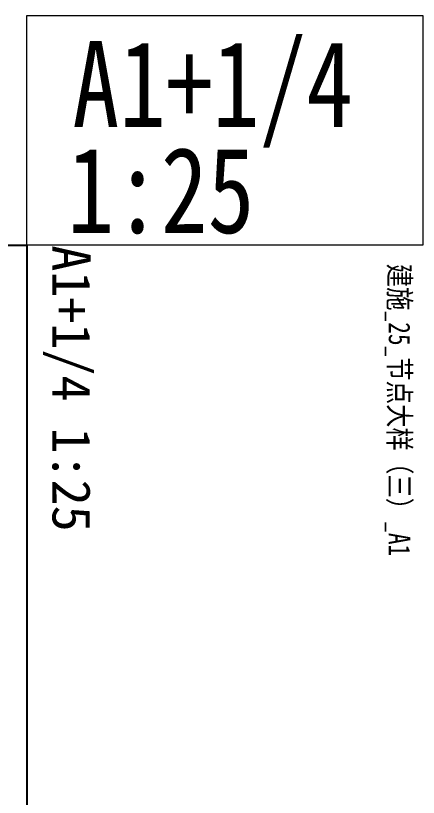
# Model space of a CAD drawing. Extents: x -461650 to 361314, y 245336 to 769729.
# Drawn here: x 246783 to 254666, y 670313 to 685631 of the extents above; entities that cross this region are included whole.
import ezdxf

# ---------------------------------------------------------------- set-up
doc = ezdxf.new("R2010")
doc.units = 0
doc.header["$LTSCALE"] = 1000
doc.layers.get('0').update_dxf_attribs({"linetype": 'CONTINUOUS'})
doc.layers.add('yichutu', color=7, linetype='CONTINUOUS')
doc.layers.add('导图字', color=7, linetype='CONTINUOUS')
doc.layers.add('图框', color=9, linetype='CONTINUOUS', lineweight=18)
doc.styles.add('_TCH_LABEL', font='simhei.ttf')
doc.styles.add('黑体', font='simhei.ttf')

# ---------------------------------------------------------------- blocks, each defined once
blk = doc.blocks.new('GFDDDDRG')
at = {"layer": '图框'}
blk.add_lwpolyline([(923310, -107437), (923310, -159999), (893610, -159999), (893610, -107437)], close=True, dxfattribs=at)
blk.add_lwpolyline([(923310, -107437), (923310, -159999), (893610, -159999), (893610, -107437)], close=True, dxfattribs=at)
blk = doc.blocks.new('yct-1051-594-26275-14850-25-1002.0')
at = {"layer": 'yichutu', "color": 7}
blk.add_lwpolyline([(0, 0), (0, 14850), (26275, 14850), (26275, 0)], close=True, dxfattribs=at)
at = {"layer": 'yichutu', "color": 7, "style": '_TCH_LABEL'}
blk.add_text('A1+1/4 1:25', height=750, dxfattribs=at).set_placement((0, 15350))

msp = doc.modelspace()

# ---------------------------------------------------------------- linework, layer by layer
at = {"layer": '图框', "color": 2}
msp.add_lwpolyline([(254753.85, 681131.01), (247003.85, 681131.01), (247003.85, 685631.01), (254753.85, 685631.01)], close=True, dxfattribs=at)

# ---------------------------------------------------------------- block references
at = {"xscale": 0.5, "yscale": 0.5, "zscale": 0.5}
msp.add_blockref('GFDDDDRG', (-214651.04, 734849.49), dxfattribs=at)
at = {"layer": 'yichutu', "rotation": 270}
msp.add_blockref('yct-1051-594-26275-14850-25-1002.0', (232153.85, 681131.01), dxfattribs=at)

# ---------------------------------------------------------------- texts
at = {"layer": '图框', "color": 2, "style": '黑体', "width": 0.8}
for s, p in [('A1+1/4', (247894.24, 683451.7)), ('1:25', (247794.64, 681370.18))]:
    msp.add_text(s, height=1682.363, dxfattribs=at).set_placement(p)
at = {"layer": '导图字', "color": 1, "style": '黑体', "width": 0.8}
msp.add_text('建施_25_节点大样（三）_A1', height=420.5907, rotation=270, dxfattribs=at).set_placement((254087.99, 680770.22))

doc.saveas('drawing.dxf')
